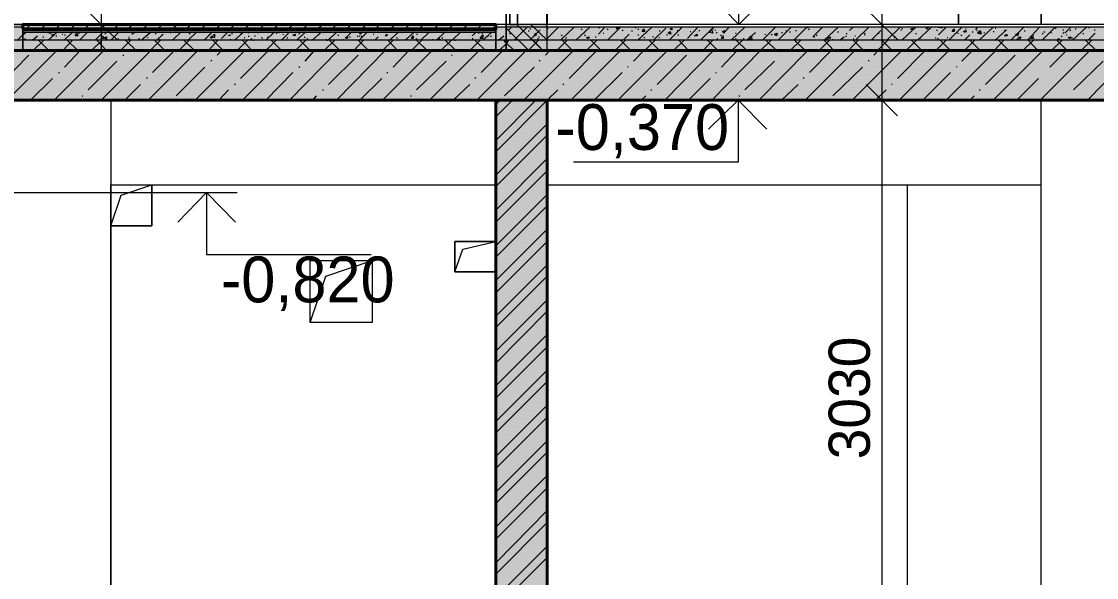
# Model space of a CAD drawing. Header units: millimetres. Extents: x -135211 to 49383, y -8033 to 228499.
# Drawn here: x -101000 to -95777, y 45966 to 48669 of the extents above; entities that cross this region are included whole.
import ezdxf

# ---------------------------------------------------------------- set-up
doc = ezdxf.new("R2010")
doc.units = ezdxf.units.MM
doc.layers.add('PDF _Геометрия', color=7, linetype='Continuous', true_color=0x1d1d1d)
doc.layers.add('PDF _Сплошная заливка', color=7, linetype='Continuous', true_color=0xffffff)
doc.layers.add('PDF _Текст', color=7, linetype='Continuous')

msp = doc.modelspace()

# ---------------------------------------------------------------- hatches: boundary and pattern name
at = {"layer": 'PDF _Сплошная заливка', "transparency": 33554559}
h = msp.add_hatch(color=256, dxfattribs=at)
h.paths.add_polyline_path([(-98644.6, 51456.1), (-98445.7, 51456.1), (-98445.7, 52124.9), (-98644.6, 52124.9)])
h.paths.add_polyline_path([(-98445.7, 48653.8), (-98644.6, 48653.8), (-98644.6, 48526.8), (-98445.7, 48526.8)])
h = msp.add_hatch(color=256, dxfattribs=at)
h.paths.add_polyline_path([(-100994, 48577.6), (-100994, 48641.1), (-101336.8, 48641.1), (-101336.8, 48577.6)])
h.paths.add_polyline_path([(-98695.4, 48641.1), (-98695.4, 48577.6), (-98644.6, 48577.6), (-98644.6, 48641.1)])
h = msp.add_hatch(color=256, dxfattribs=at)
h.paths.add_polyline_path([(-100994, 48526.8), (-100994, 48577.6), (-101336.8, 48577.6), (-101336.8, 48526.8)])
h.paths.add_polyline_path([(-98695.4, 48577.6), (-98695.4, 48526.8), (-98644.6, 48526.8), (-98644.6, 48577.6)])
h = msp.add_hatch(color=256, dxfattribs=at)
h.paths.add_polyline_path([(-65546.2, 48285.5), (-65546.2, 48526.4), (-101294, 48526.4), (-101294, 48285.5)])
h.paths.add_polyline_path([(146.8, 48285.5), (146.8, 48526.4), (-22999.7, 48526.4), (-22999.7, 48285.5)])
h.paths.add_polyline_path([(-23351, 48285.5), (-23351, 48526.4), (-26352.2, 48526.4), (-26352.2, 48285.5)])
h.paths.add_polyline_path([(-26398.8, 48285.5), (-26398.8, 48526.4), (-44097.3, 48526.4), (-44097.3, 48285.5)])
h.paths.add_polyline_path([(-45350.3, 48285.5), (-45350.3, 48526.4), (-50899.8, 48526.4), (-50899.8, 48285.5)])
h.paths.add_polyline_path([(-50950.6, 48285.5), (-50950.6, 48526.4), (-65296.5, 48526.4), (-65296.5, 48285.5)])

# ---------------------------------------------------------------- linework, layer by layer
at = {"layer": 'PDF _Геометрия', "color": 7, "lineweight": 9}
for points in [[(-96820.2, 61293.7), (-96820.2, 60933.9), (-96820.2, 57056.4), (-96820.2, 56734.7), (-96820.2, 52857.2), (-96820.2, 52535.5), (-96820.2, 48653.8), (-96820.2, 48285.5), (-96820.2, 45136.1)], [(-100613, 52895.3), (-100613, 52294.2), (-100613, 51456.1), (-100613, 49453.8), (-100613, 48535.3)], [(-96045.5, 52535.5), (-96045.5, 48653.8), (-96045.5, 52124.9)], [(-98424.5, 52091), (-98445.7, 52091), (-98445.7, 48653.8), (-98445.7, 51456.1), (-98644.6, 51456.1), (-98644.6, 52124.9), (-98445.7, 52124.9), (-98445.7, 51456.1), (-98644.6, 51456.1), (-98644.6, 50253.9), (-98644.6, 52091), (-98665.8, 52091), (-98665.8, 52120.7), (-98644.6, 52120.7), (-98665.8, 52120.7), (-98665.8, 52124.9)], [(-98644.6, 50253.9), (-98644.6, 50982), (-98644.6, 51405.3), (-98627.7, 51405.3), (-98589.6, 51405.3), (-98449.9, 51405.3), (-98449.9, 50982), (-98449.9, 48653.8)], [(-98644.6, 49157.5), (-98644.6, 48653.8)], [(-96820.2, 49111), (-96820.2, 48670.7), (-96820.2, 48471.8)], [(-96621.2, 48653.8), (-96930.2, 48653.8), (-97514.4, 48653.8), (-97514.4, 48954.3), (-98314.4, 48954.3)], [(-100994, 48641.1), (-101336.8, 48641.1)], [(-101171.8, 48653.8), (-99084.9, 48653.8)], [(-100994, 48653.8), (-98695.4, 48653.8)], [(-100994, 48632.6), (-100994, 48615.7), (-100994, 48577.6), (-100994, 48526.8), (-98695.4, 48526.8), (-98695.4, 48577.6), (-98695.4, 48615.7), (-98695.4, 48632.6)], [(-100507.2, 48653.8), (-100613, 48653.8), (-100731.5, 48653.8)], [(-77648.6, 48641.1), (-91397.6, 48641.1), (-98644.6, 48641.1), (-98695.4, 48641.1)], [(-97362, 48653.8), (-97662.5, 48653.8)], [(-96714.3, 48653.8), (-96820.2, 48653.8), (-96938.7, 48653.8)], [(-98695.4, 48615.7), (-100994, 48615.7)], [(-77648.6, 48577.6), (-91397.6, 48577.6), (-98644.6, 48577.6), (-98695.4, 48577.6), (-100994, 48577.6), (-101336.8, 48577.6)], [(-100566.4, 48285.5), (-100566.4, 45254.6), (-100566.4, 47676), (-100367.5, 47676), (-100367.5, 47874.9), (-98695.4, 47874.9), (-98695.4, 47599.8), (-98894.4, 47599.8), (-98894.4, 47451.6), (-98695.4, 47451.6), (-98695.4, 45254.6), (-98695.4, 47354.2)], [(-96320.7, 48285.5), (-96714.3, 48285.5), (-97518.6, 48285.5), (-97518.6, 47985), (-98318.7, 47985)], [(-97370.5, 48285.5), (-97671, 48285.5)], [(-96714.3, 48285.5), (-96820.2, 48285.5), (-96938.7, 48285.5)], [(-95546, 48285.5), (-95546, 45157.3), (-96045.5, 45157.3), (-96045.5, 48285.5)], [(-98695.4, 48035.8), (-98695.4, 48234.7)], [(-98445.7, 48234.7), (-98445.7, 48035.8)], [(-98695.4, 47604), (-98695.4, 47807.2), (-98695.4, 48107.7)], [(-98445.7, 48107.7), (-98445.7, 47807.2), (-98445.7, 47604), (-98445.7, 47807.2), (-98445.7, 47604)], [(-100566.4, 47676), (-100515.6, 47824.1), (-100367.5, 47874.9)], [(-96697.4, 47874.9), (-96697.4, 45220.8)], [(-101366.5, 47836.8), (-101925.2, 47836.8), (-100100.8, 47836.8), (-100100.8, 47536.3), (-99300.7, 47536.3)], [(-100248.9, 47836.8), (-99952.6, 47836.8)], [(-98894.4, 47451.6), (-98856.3, 47561.7), (-98695.4, 47599.8)], [(-98445.7, 47599.8), (-98445.7, 47451.6)], [(-99597.1, 47206.1), (-99520.9, 47430.4), (-99296.5, 47506.6)], [(-98445.7, 47244.2), (-98445.7, 47096)]]:
    msp.add_lwpolyline(points, dxfattribs=at)
for points in [[(-96447.7, 52124.9), (-96447.7, 48653.8)], [(-98589.6, 50965.1), (-98627.7, 50965.1), (-98627.7, 48653.8), (-98589.6, 48653.8)], [(-98627.7, 48653.8), (-98627.7, 49157.5), (-98627.7, 48755.4), (-98627.7, 50804.2), (-98627.7, 50253.9), (-98627.7, 50905.8), (-98627.7, 48653.8), (-98627.7, 49157.5)], [(-98589.6, 48653.8), (-98589.6, 50905.8)], [(-98589.6, 48653.8), (-98589.6, 50905.8)], [(-98644.6, 49157.5), (-98644.6, 48653.8)], [(-101336.8, 48526.8), (-100994, 48526.8), (-100994, 48577.6), (-100994, 48641.1), (-100994, 48653.8), (-101336.8, 48653.8), (-101336.8, 48641.1), (-101336.8, 48577.6)], [(-98695.4, 48526.8), (-98644.6, 48526.8), (-98644.6, 48577.6), (-98644.6, 48641.1), (-98644.6, 48653.8), (-98695.4, 48653.8), (-98695.4, 48641.1), (-98695.4, 48577.6)], [(-98445.7, 48526.8), (-98445.7, 48653.8), (-98644.6, 48653.8), (-98644.6, 48526.8)], [(-98644.6, 48526.8), (-91397.6, 48526.8), (-91397.6, 48577.6), (-91397.6, 48641.1), (-91397.6, 48653.8), (-98644.6, 48653.8), (-98644.6, 48641.1), (-98644.6, 48577.6)], [(-100566.4, 48285.5), (-100566.4, 47874.9), (-98695.4, 47874.9), (-98695.4, 48285.5)], [(-96045.5, 47874.9), (-96045.5, 48285.5), (-98445.7, 48285.5), (-98445.7, 47874.9)], [(-100367.5, 47874.9), (-100367.5, 47676), (-100566.4, 47676), (-100566.4, 47874.9)], [(-98695.4, 47599.8), (-98695.4, 47451.6), (-98894.4, 47451.6), (-98894.4, 47599.8)], [(-99296.5, 47206.1), (-99597.1, 47206.1), (-99597.1, 47506.6), (-99296.5, 47506.6)], [(-99296.5, 47506.6), (-99296.5, 47206.1), (-99597.1, 47206.1), (-99597.1, 47506.6)], [(-98445.7, 45254.6), (-98445.7, 47354.2)]]:
    msp.add_lwpolyline(points, close=True, dxfattribs=at)
at = {"layer": 'PDF _Геометрия', "color": 7, "lineweight": 18}
for points in [[(-97370.5, 48797.7), (-97514.4, 48653.8), (-97654.1, 48797.7)], [(-100536.8, 48581.8), (-100613, 48653.8), (-100689.2, 48730)], [(-96744, 48581.8), (-96820.2, 48653.8), (-96896.4, 48730)], [(-96744, 48209.3), (-96820.2, 48285.5), (-96896.4, 48361.7)], [(-97662.5, 48145.8), (-97518.6, 48285.5), (-97378.9, 48145.8)], [(-99961.1, 47692.9), (-100100.8, 47836.8), (-100240.5, 47692.9)]]:
    msp.add_lwpolyline(points, dxfattribs=at)
at = {"layer": 'PDF _Геометрия', "color": 7, "lineweight": 20}
msp.add_lwpolyline([(-98695.4, 48653.8), (-100994, 48653.8), (-100994, 48624.2), (-98695.4, 48624.2)], close=True, dxfattribs=at)
at = {"layer": 'PDF _Геометрия', "color": 7, "lineweight": 40}
for points in [[(-100994, 48632.6), (-98695.4, 48632.6), (-98695.4, 48653.8), (-100994, 48653.8)], [(-98695.4, 48285.5), (-98695.4, 45157.3), (-98445.7, 45157.3), (-98445.7, 48285.5)]]:
    msp.add_lwpolyline(points, close=True, dxfattribs=at)
at = {"layer": 'PDF _Геометрия', "lineweight": 9}
for points in [[(-100985.5, 48624.2), (-100955.9, 48653.8)], [(-100913.5, 48624.2), (-100883.9, 48653.8)], [(-100841.6, 48624.2), (-100811.9, 48653.8)], [(-100769.6, 48624.2), (-100740, 48653.8)], [(-100701.9, 48624.2), (-100672.3, 48653.8)], [(-100629.9, 48624.2), (-100600.3, 48653.8)], [(-100558, 48624.2), (-100528.3, 48653.8)], [(-100490.2, 48624.2), (-100460.6, 48653.8)], [(-100418.3, 48624.2), (-100388.6, 48653.8)], [(-100346.3, 48624.2), (-100316.7, 48653.8)], [(-100278.6, 48624.2), (-100244.7, 48653.8)], [(-100206.6, 48624.2), (-100177, 48653.8)], [(-100134.7, 48624.2), (-100105, 48653.8)], [(-100062.7, 48624.2), (-100033.1, 48653.8)], [(-99995, 48624.2), (-99965.3, 48653.8)], [(-99923, 48624.2), (-99893.4, 48653.8)], [(-99851, 48624.2), (-99821.4, 48653.8)], [(-99783.3, 48624.2), (-99753.7, 48653.8)], [(-99711.3, 48624.2), (-99681.7, 48653.8)], [(-99639.4, 48624.2), (-99609.8, 48653.8)], [(-99571.7, 48624.2), (-99537.8, 48653.8)], [(-99499.7, 48624.2), (-99470.1, 48653.8)], [(-99427.7, 48624.2), (-99398.1, 48653.8)], [(-99355.8, 48624.2), (-99326.1, 48653.8)], [(-99288, 48624.2), (-99258.4, 48653.8)], [(-99216.1, 48624.2), (-99186.4, 48653.8)], [(-99144.1, 48624.2), (-99114.5, 48653.8)], [(-99076.4, 48624.2), (-99046.8, 48653.8)], [(-99004.4, 48624.2), (-98974.8, 48653.8)], [(-98932.5, 48624.2), (-98902.8, 48653.8)], [(-98864.7, 48624.2), (-98830.9, 48653.8)], [(-98792.8, 48624.2), (-98763.1, 48653.8)], [(-98720.8, 48624.2), (-98695.4, 48649.6)], [(-98695.4, 48636.9), (-98691.2, 48641.1)], [(-98534.6, 48526.8), (-98644.6, 48636.9)], [(-98631.9, 48628.4), (-98619.2, 48641.1)], [(-98606.5, 48577.6), (-98543, 48641.1)], [(-98513.4, 48577.6), (-98466.8, 48526.8), (-98593.8, 48653.8)], [(-98530.3, 48632.6), (-98526.1, 48632.6)], [(-98445.7, 48577.6), (-98526.1, 48653.8)], [(-98466.8, 48641.1), (-98466.8, 48641.1)], [(-98445.7, 48649.6), (-98454.1, 48653.8)], [(-98454.1, 48577.6), (-98390.6, 48641.1)], [(-98445.7, 48632.6), (-98441.4, 48636.9)], [(-98377.9, 48581.8), (-98314.4, 48641.1)], [(-98306, 48577.6), (-98238.2, 48641.1)], [(-98280.6, 48632.6), (-98276.3, 48628.4)], [(-98195.9, 48607.2), (-98166.3, 48641.1)], [(-98195.9, 48641.1), (-98191.7, 48636.9)], [(-98153.6, 48577.6), (-98090.1, 48641.1)], [(-98153.6, 48628.4), (-98149.3, 48632.6)], [(-98111.2, 48636.9), (-98107, 48636.9)], [(-98098.5, 48636.9), (-98094.3, 48632.6)], [(-98018.1, 48636.9), (-98013.9, 48641.1)], [(-98005.4, 48577.6), (-97937.7, 48641.1)], [(-98005.4, 48632.6), (-98001.2, 48628.4)], [(-97988.5, 48636.9), (-97988.5, 48636.9)], [(-97929.2, 48577.6), (-97870, 48636.9)], [(-97853, 48577.6), (-97789.5, 48641.1)], [(-97798, 48641.1), (-97793.8, 48636.9)], [(-97764.1, 48586.1), (-97713.3, 48641.1)], [(-97700.6, 48577.6), (-97637.1, 48641.1)], [(-97641.4, 48632.6), (-97637.1, 48632.6)], [(-97586.3, 48615.7), (-97560.9, 48641.1)], [(-97552.5, 48577.6), (-97484.8, 48641.1)], [(-97535.6, 48641.1), (-97535.6, 48641.1)], [(-97400.1, 48577.6), (-97336.6, 48641.1)], [(-97323.9, 48577.6), (-97260.4, 48641.1)], [(-97247.7, 48577.6), (-97184.2, 48641.1)], [(-97180, 48641.1), (-97180, 48636.9)], [(-97175.7, 48628.4), (-97171.5, 48632.6)], [(-97154.6, 48594.5), (-97108, 48641.1)], [(-97124.9, 48636.9), (-97124.9, 48636.9)], [(-97053, 48526.8), (-97099.5, 48577.6), (-97031.8, 48641.1)], [(-96976.8, 48624.2), (-96959.9, 48641.1)], [(-96947.2, 48577.6), (-96883.7, 48641.1)], [(-96930.2, 48636.9), (-96930.2, 48636.9)], [(-96811.7, 48636.9), (-96811.7, 48636.9)], [(-96794.8, 48577.6), (-96731.3, 48641.1)], [(-96718.6, 48577.6), (-96722.8, 48577.6), (-96655.1, 48641.1)], [(-96722.8, 48632.6), (-96718.6, 48636.9)], [(-96680.5, 48632.6), (-96676.2, 48632.6)], [(-96646.6, 48577.6), (-96578.9, 48641.1)], [(-96595.8, 48641.1), (-96595.8, 48632.6), (-96604.3, 48632.6), (-96600, 48641.1)], [(-96545, 48603), (-96506.9, 48641.1)], [(-96528.1, 48641.1), (-96528.1, 48636.9), (-96545, 48641.1), (-96540.8, 48641.1)], [(-96506.9, 48636.9), (-96506.9, 48636.9)], [(-96494.2, 48577.6), (-96430.7, 48641.1)], [(-96413.8, 48632.6), (-96409.6, 48632.6)], [(-96363, 48628.4), (-96354.5, 48641.1)], [(-96346.1, 48577.6), (-96278.3, 48641.1)], [(-96269.9, 48636.9), (-96265.6, 48636.9)], [(-96193.7, 48577.6), (-96130.2, 48641.1)], [(-96109, 48581.8), (-96054, 48641.1)], [(-96066.7, 48641.1), (-96066.7, 48641.1)], [(-96041.3, 48577.6), (-95977.8, 48641.1)], [(-95977.8, 48636.9), (-95973.5, 48636.9)], [(-95931.2, 48611.5), (-95901.6, 48641.1)], [(-95893.1, 48577.6), (-95825.4, 48641.1)], [(-95880.4, 48632.6), (-95876.2, 48632.6)], [(-95812.7, 48636.9), (-95812.7, 48641.1)], [(-101019.4, 48577.6), (-100994, 48603), (-100981.3, 48615.7)], [(-100985.5, 48581.8), (-100981.3, 48586.1)], [(-100947.4, 48577.6), (-100922, 48598.8)], [(-100947.4, 48581.8), (-100943.2, 48581.8)], [(-100909.3, 48611.5), (-100909.3, 48611.5)], [(-100896.6, 48594.5), (-100892.4, 48594.5)], [(-100871.2, 48577.6), (-100828.9, 48615.7)], [(-100858.5, 48615.7), (-100854.3, 48611.5), (-100867, 48611.5), (-100862.7, 48615.7)], [(-100833.1, 48598.8), (-100828.9, 48598.8)], [(-100803.5, 48607.2), (-100799.2, 48607.2)], [(-100795, 48577.6), (-100752.7, 48615.7)], [(-100790.8, 48603), (-100786.5, 48603)], [(-100723.1, 48611.5), (-100718.8, 48611.5)], [(-100718.8, 48577.6), (-100680.7, 48615.7)], [(-100697.7, 48590.3), (-100697.7, 48590.3)], [(-100642.6, 48577.6), (-100604.5, 48615.7)], [(-100596.1, 48611.5), (-100591.8, 48607.2)], [(-100566.4, 48577.6), (-100528.3, 48615.7)], [(-100532.6, 48586.1), (-100528.3, 48586.1)], [(-100477.5, 48590.3), (-100477.5, 48594.5)], [(-100464.8, 48607.2), (-100452.1, 48615.7)], [(-100439.4, 48598.8), (-100439.4, 48598.8)], [(-100431, 48586.1), (-100426.7, 48586.1)], [(-100418.3, 48577.6), (-100375.9, 48615.7)], [(-100388.6, 48590.3), (-100384.4, 48590.3)], [(-100350.5, 48607.2), (-100346.3, 48611.5)], [(-100333.6, 48577.6), (-100329.4, 48581.8), (-100342.1, 48577.6), (-100312.4, 48607.2)], [(-100320.9, 48598.8), (-100316.7, 48603)], [(-100278.6, 48615.7), (-100274.3, 48611.5)], [(-100265.9, 48577.6), (-100227.8, 48615.7)], [(-100206.6, 48615.7), (-100206.6, 48615.7)], [(-100189.7, 48577.6), (-100151.6, 48615.7)], [(-100185.5, 48611.5), (-100181.2, 48607.2)], [(-100113.5, 48577.6), (-100075.4, 48615.7)], [(-100088.1, 48607.2), (-100088.1, 48603)], [(-100083.9, 48594.5), (-100079.6, 48590.3)], [(-100079.6, 48586.1), (-100075.4, 48590.3)], [(-100028.8, 48586.1), (-99999.2, 48615.7)], [(-99995, 48603), (-99990.7, 48598.8)], [(-99986.5, 48598.8), (-99986.5, 48603)], [(-99986.5, 48581.8), (-99982.3, 48581.8)], [(-99978, 48611.5), (-99978, 48607.2)], [(-99965.3, 48577.6), (-99923, 48615.7)], [(-99935.7, 48615.7), (-99927.2, 48611.5), (-99927.2, 48615.7)], [(-99918.8, 48590.3), (-99914.5, 48590.3)], [(-99897.6, 48611.5), (-99893.4, 48615.7)], [(-99897.6, 48598.8), (-99897.6, 48594.5)], [(-99889.1, 48577.6), (-99880.7, 48586.1)], [(-99868, 48598.8), (-99863.7, 48598.8)], [(-99851, 48611.5), (-99851, 48615.7)], [(-99834.1, 48590.3), (-99829.9, 48586.1)], [(-99812.9, 48577.6), (-99774.8, 48615.7)], [(-99804.5, 48603), (-99804.5, 48603)], [(-99804.5, 48594.5), (-99800.2, 48590.3)], [(-99762.1, 48611.5), (-99757.9, 48611.5)], [(-99745.2, 48611.5), (-99745.2, 48611.5)], [(-99736.7, 48577.6), (-99702.9, 48611.5)], [(-99728.3, 48607.2), (-99728.3, 48603)], [(-99715.6, 48577.6), (-99711.3, 48581.8)], [(-99711.3, 48590.3), (-99707.1, 48586.1)], [(-99664.8, 48577.6), (-99622.5, 48615.7)], [(-99652.1, 48611.5), (-99647.9, 48607.2)], [(-99626.7, 48590.3), (-99622.5, 48594.5)], [(-99614, 48586.1), (-99609.8, 48581.8)], [(-99588.6, 48577.6), (-99546.3, 48615.7)], [(-99559, 48607.2), (-99554.7, 48603)], [(-99533.6, 48603), (-99533.6, 48603)], [(-99520.9, 48581.8), (-99516.6, 48581.8)], [(-99516.6, 48577.6), (-99512.4, 48577.6), (-99470.1, 48615.7)], [(-99461.6, 48603), (-99461.6, 48598.8)], [(-99453.1, 48581.8), (-99453.1, 48577.6)], [(-99436.2, 48577.6), (-99432, 48581.8)], [(-99419.3, 48594.5), (-99398.1, 48615.7)], [(-99406.6, 48594.5), (-99402.3, 48594.5)], [(-99368.5, 48598.8), (-99364.2, 48594.5)], [(-99360, 48577.6), (-99321.9, 48615.7)], [(-99351.5, 48615.7), (-99351.5, 48607.2), (-99360, 48611.5), (-99355.8, 48615.7)], [(-99360, 48598.8), (-99355.8, 48598.8)], [(-99351.5, 48598.8), (-99347.3, 48594.5)], [(-99292.3, 48607.2), (-99288, 48607.2)], [(-99283.8, 48577.6), (-99266.9, 48594.5)], [(-99271.1, 48594.5), (-99271.1, 48590.3)], [(-99262.6, 48581.8), (-99262.6, 48581.8)], [(-99254.2, 48607.2), (-99254.2, 48607.2)], [(-99245.7, 48615.7), (-99245.7, 48615.7)], [(-99211.8, 48577.6), (-99169.5, 48615.7)], [(-99178, 48590.3), (-99173.7, 48586.1)], [(-99169.5, 48594.5), (-99169.5, 48594.5)], [(-99169.5, 48577.6), (-99161, 48581.8), (-99161, 48577.6)], [(-99135.7, 48577.6), (-99093.3, 48615.7)], [(-99084.9, 48586.1), (-99080.6, 48581.8)], [(-99080.6, 48607.2), (-99076.4, 48607.2)], [(-99059.5, 48577.6), (-99021.4, 48615.7)], [(-99004.4, 48581.8), (-99000.2, 48581.8)], [(-98987.5, 48581.8), (-98983.3, 48577.6), (-98945.2, 48615.7), (-98949.4, 48615.7)], [(-98957.9, 48586.1), (-98953.6, 48590.3)], [(-98945.2, 48615.7), (-98945.2, 48615.7)], [(-98907.1, 48577.6), (-98869, 48615.7)], [(-98890.1, 48598.8), (-98890.1, 48598.8)], [(-98839.3, 48581.8), (-98839.3, 48577.6)], [(-98822.4, 48586.1), (-98822.4, 48586.1)], [(-98809.7, 48598.8), (-98792.8, 48615.7)], [(-98809.7, 48586.1), (-98805.5, 48586.1)], [(-98780.1, 48611.5), (-98775.8, 48611.5)], [(-98763.1, 48615.7), (-98758.9, 48611.5), (-98758.9, 48615.7)], [(-98758.9, 48577.6), (-98716.6, 48615.7)], [(-98737.7, 48598.8), (-98733.5, 48594.5)], [(-98720.8, 48594.5), (-98716.6, 48598.8)], [(-98682.7, 48577.6), (-98657.3, 48598.8)], [(-98665.8, 48628.4), (-98665.8, 48628.4)], [(-98644.6, 48611.5), (-98644.6, 48615.7)], [(-98631.9, 48615.7), (-98631.9, 48615.7)], [(-98627.7, 48607.2), (-98623.4, 48611.5)], [(-98534.6, 48619.9), (-98534.6, 48624.2)], [(-98530.3, 48577.6), (-98479.5, 48628.4)], [(-98492.2, 48586.1), (-98488, 48586.1)], [(-98488, 48594.5), (-98483.8, 48594.5)], [(-98382.2, 48611.5), (-98382.2, 48611.5)], [(-98377.9, 48598.8), (-98373.7, 48603)], [(-98356.8, 48586.1), (-98352.5, 48590.3)], [(-98331.4, 48607.2), (-98331.4, 48607.2)], [(-98267.9, 48615.7), (-98263.6, 48615.7)], [(-98263.6, 48598.8), (-98259.4, 48603)], [(-98229.8, 48577.6), (-98225.5, 48581.8)], [(-98212.8, 48594.5), (-98208.6, 48594.5)], [(-98174.7, 48611.5), (-98170.5, 48611.5)], [(-98107, 48586.1), (-98107, 48586.1)], [(-98081.6, 48624.2), (-98077.4, 48628.4)], [(-98077.4, 48577.6), (-98047.8, 48607.2)], [(-98035.1, 48619.9), (-98030.8, 48624.2)], [(-98005.4, 48603), (-98001.2, 48603)], [(-98001.2, 48577.6), (-97988.5, 48581.8), (-97988.5, 48577.6), (-97992.7, 48577.6)], [(-97975.8, 48590.3), (-97971.6, 48590.3)], [(-97933.5, 48594.5), (-97929.2, 48594.5)], [(-97908.1, 48628.4), (-97908.1, 48628.4)], [(-97903.8, 48590.3), (-97899.6, 48590.3)], [(-97899.6, 48624.2), (-97899.6, 48619.9)], [(-97865.7, 48603), (-97861.5, 48603)], [(-97814.9, 48624.2), (-97810.7, 48624.2)], [(-97810.7, 48603), (-97806.5, 48603)], [(-97751.4, 48619.9), (-97747.2, 48619.9)], [(-97717.6, 48619.9), (-97717.6, 48619.9)], [(-97717.6, 48615.7), (-97717.6, 48615.7)], [(-97709.1, 48624.2), (-97704.9, 48624.2)], [(-97628.7, 48624.2), (-97628.7, 48628.4)], [(-97624.4, 48615.7), (-97620.2, 48615.7)], [(-97624.4, 48577.6), (-97616, 48586.1)], [(-97603.3, 48598.8), (-97599, 48603)], [(-97539.8, 48581.8), (-97535.6, 48581.8)], [(-97531.3, 48611.5), (-97527.1, 48611.5)], [(-97531.3, 48586.1), (-97527.1, 48586.1)], [(-97493.2, 48586.1), (-97489, 48586.1)], [(-97476.3, 48577.6), (-97434, 48615.7)], [(-97463.6, 48594.5), (-97459.4, 48594.5)], [(-97446.7, 48594.5), (-97446.7, 48594.5)], [(-97434, 48607.2), (-97434, 48607.2)], [(-97421.3, 48628.4), (-97421.3, 48628.4)], [(-97387.4, 48607.2), (-97387.4, 48603)], [(-97357.8, 48603), (-97353.5, 48607.2)], [(-97349.3, 48607.2), (-97349.3, 48607.2)], [(-97340.8, 48603), (-97336.6, 48603)], [(-97307, 48615.7), (-97302.7, 48615.7)], [(-97285.8, 48624.2), (-97281.6, 48619.9)], [(-97264.6, 48615.7), (-97264.6, 48619.9)], [(-97243.5, 48598.8), (-97243.5, 48598.8)], [(-97243.5, 48581.8), (-97239.2, 48581.8)], [(-97239.2, 48624.2), (-97235, 48624.2)], [(-97167.3, 48581.8), (-97167.3, 48581.8)], [(-97150.3, 48594.5), (-97146.1, 48594.5)], [(-97137.6, 48603), (-97137.6, 48598.8)], [(-97086.8, 48581.8), (-97082.6, 48586.1)], [(-97061.4, 48581.8), (-97057.2, 48581.8)], [(-97053, 48590.3), (-97053, 48590.3)], [(-97036, 48619.9), (-97031.8, 48615.7)], [(-97023.3, 48577.6), (-97002.2, 48594.5)], [(-96993.7, 48594.5), (-96993.7, 48598.8)], [(-96989.5, 48607.2), (-96989.5, 48611.5)], [(-96959.9, 48586.1), (-96955.6, 48586.1)], [(-96951.4, 48598.8), (-96947.2, 48598.8)], [(-96904.8, 48607.2), (-96900.6, 48611.5)], [(-96904.8, 48603), (-96900.6, 48603)], [(-96871, 48577.6), (-96824.4, 48624.2)], [(-96866.7, 48586.1), (-96862.5, 48581.8)], [(-96837.1, 48611.5), (-96832.9, 48611.5)], [(-96769.4, 48526.8), (-96820.2, 48577.6), (-96815.9, 48581.8), (-96828.6, 48577.6)], [(-96811.7, 48619.9), (-96811.7, 48619.9)], [(-96769.4, 48581.8), (-96769.4, 48577.6)], [(-96760.9, 48594.5), (-96756.7, 48590.3)], [(-96727, 48628.4), (-96722.8, 48628.4)], [(-96655.1, 48611.5), (-96655.1, 48607.2)], [(-96633.9, 48586.1), (-96629.7, 48590.3)], [(-96557.7, 48586.1), (-96557.7, 48590.3)], [(-96553.5, 48628.4), (-96549.2, 48624.2)], [(-96549.2, 48586.1), (-96545, 48586.1)], [(-96540.8, 48598.8), (-96540.8, 48598.8)], [(-96502.7, 48590.3), (-96498.4, 48590.3)], [(-96451.9, 48611.5), (-96447.7, 48611.5)], [(-96435, 48598.8), (-96430.7, 48603)], [(-96418, 48577.6), (-96392.6, 48603)], [(-96379.9, 48615.7), (-96375.7, 48619.9)], [(-96358.8, 48624.2), (-96354.5, 48624.2)], [(-96324.9, 48615.7), (-96320.7, 48615.7)], [(-96316.4, 48628.4), (-96316.4, 48628.4)], [(-96278.3, 48619.9), (-96274.1, 48619.9)], [(-96269.9, 48577.6), (-96214.8, 48628.4)], [(-96223.3, 48628.4), (-96219.1, 48624.2)], [(-96210.6, 48628.4), (-96210.6, 48628.4)], [(-96176.7, 48590.3), (-96176.7, 48590.3)], [(-96147.1, 48594.5), (-96142.9, 48590.3)], [(-96125.9, 48624.2), (-96125.9, 48619.9)], [(-96100.5, 48581.8), (-96100.5, 48581.8)], [(-96087.8, 48603), (-96083.6, 48603)], [(-96041.3, 48611.5), (-96037, 48607.2)], [(-96032.8, 48619.9), (-96028.6, 48615.7)], [(-96032.8, 48590.3), (-96032.8, 48590.3)], [(-95998.9, 48611.5), (-95994.7, 48615.7)], [(-95918.5, 48526.8), (-95969.3, 48577.6), (-95960.8, 48586.1), (-95956.6, 48577.6), (-95969.3, 48577.6)], [(-95965.1, 48577.6), (-95960.8, 48581.8)], [(-95948.1, 48594.5), (-95943.9, 48598.8)], [(-95939.7, 48628.4), (-95935.5, 48628.4)], [(-95939.7, 48615.7), (-95935.5, 48611.5)], [(-95922.8, 48603), (-95918.5, 48603)], [(-95905.8, 48624.2), (-95901.6, 48628.4)], [(-95897.4, 48590.3), (-95893.1, 48586.1)], [(-95876.2, 48611.5), (-95876.2, 48611.5)], [(-95842.3, 48611.5), (-95842.3, 48607.2)], [(-95812.7, 48581.8), (-95816.9, 48577.6), (-95783.1, 48611.5)], [(-95808.5, 48619.9), (-95808.5, 48619.9)], [(-95791.5, 48607.2), (-95787.3, 48607.2)], [(-95787.3, 48628.4), (-95783.1, 48628.4)], [(-100943.2, 48526.8), (-100892.4, 48577.6)], [(-100867, 48526.8), (-100917.8, 48577.6)], [(-100799.2, 48526.8), (-100752.7, 48577.6)], [(-100727.3, 48526.8), (-100778.1, 48577.6)], [(-100659.6, 48526.8), (-100608.8, 48577.6)], [(-100587.6, 48526.8), (-100634.2, 48577.6)], [(-100519.9, 48526.8), (-100469.1, 48577.6)], [(-100443.7, 48526.8), (-100494.5, 48577.6), (-100490.2, 48577.6)], [(-100375.9, 48526.8), (-100325.1, 48577.6)], [(-100304, 48526.8), (-100354.8, 48577.6)], [(-100350.5, 48577.6), (-100346.3, 48577.6)], [(-100346.3, 48577.6), (-100346.3, 48577.6)], [(-100236.2, 48526.8), (-100185.5, 48577.6)], [(-100160.1, 48526.8), (-100210.9, 48577.6)], [(-100168.5, 48577.6), (-100168.5, 48577.6)], [(-100092.3, 48526.8), (-100045.8, 48577.6)], [(-100020.4, 48526.8), (-100071.2, 48577.6)], [(-99952.6, 48526.8), (-99901.8, 48577.6)], [(-99880.7, 48526.8), (-99927.2, 48577.6)], [(-99876.4, 48577.6), (-99872.2, 48577.6)], [(-99872.2, 48577.6), (-99872.2, 48577.6)], [(-99812.9, 48526.8), (-99762.1, 48577.6)], [(-99736.7, 48526.8), (-99787.5, 48577.6)], [(-99669, 48526.8), (-99618.2, 48577.6)], [(-99597.1, 48526.8), (-99647.9, 48577.6)], [(-99529.3, 48526.8), (-99478.5, 48577.6)], [(-99453.1, 48526.8), (-99503.9, 48577.6)], [(-99423.5, 48577.6), (-99423.5, 48577.6)], [(-99385.4, 48526.8), (-99338.8, 48577.6)], [(-99313.4, 48526.8), (-99364.2, 48577.6)], [(-99245.7, 48526.8), (-99194.9, 48577.6)], [(-99173.7, 48526.8), (-99220.3, 48577.6)], [(-99169.5, 48577.6), (-99169.5, 48577.6)], [(-99106, 48526.8), (-99055.2, 48577.6)], [(-99029.8, 48526.8), (-99080.6, 48577.6)], [(-98962.1, 48526.8), (-98911.3, 48577.6)], [(-98890.1, 48526.8), (-98940.9, 48577.6)], [(-98894.4, 48577.6), (-98890.1, 48577.6)], [(-98843.6, 48577.6), (-98843.6, 48577.6)], [(-98843.6, 48577.6), (-98843.6, 48577.6)], [(-98822.4, 48526.8), (-98771.6, 48577.6)], [(-98746.2, 48526.8), (-98797, 48577.6)], [(-98678.5, 48526.8), (-98644.6, 48560.7), (-98631.9, 48577.6)], [(-98644.6, 48564.9), (-98657.3, 48577.6)], [(-98589.6, 48577.6), (-98589.6, 48577.6)], [(-98555.7, 48577.6), (-98555.7, 48577.6)], [(-98538.8, 48526.8), (-98488, 48577.6)], [(-98445.7, 48577.6), (-98445.7, 48577.6)], [(-98399.1, 48526.8), (-98348.3, 48577.6)], [(-98322.9, 48526.8), (-98373.7, 48577.6)], [(-98255.2, 48526.8), (-98204.4, 48577.6)], [(-98183.2, 48526.8), (-98234, 48577.6)], [(-98115.5, 48526.8), (-98064.7, 48577.6)], [(-98039.3, 48526.8), (-98090.1, 48577.6)], [(-98001.2, 48577.6), (-98001.2, 48577.6)], [(-97971.6, 48526.8), (-97920.8, 48577.6)], [(-97899.6, 48526.8), (-97950.4, 48577.6)], [(-97831.9, 48526.8), (-97781.1, 48577.6)], [(-97759.9, 48526.8), (-97806.5, 48577.6)], [(-97687.9, 48526.8), (-97641.4, 48577.6)], [(-97616, 48526.8), (-97666.8, 48577.6)], [(-97645.6, 48285.5), (-97408.6, 48526.8), (-97357.8, 48577.6)], [(-97573.6, 48577.6), (-97573.6, 48577.6)], [(-97548.3, 48526.8), (-97497.5, 48577.6)], [(-97476.3, 48526.8), (-97527.1, 48577.6)], [(-97332.4, 48526.8), (-97383.2, 48577.6)], [(-97336.6, 48577.6), (-97336.6, 48577.6)], [(-97264.6, 48526.8), (-97213.8, 48577.6)], [(-97192.7, 48526.8), (-97243.5, 48577.6)], [(-97124.9, 48526.8), (-97074.1, 48577.6)], [(-96981, 48526.8), (-96934.5, 48577.6)], [(-96909.1, 48526.8), (-96959.9, 48577.6)], [(-96841.3, 48526.8), (-96790.5, 48577.6)], [(-96828.6, 48577.6), (-96828.6, 48577.6)], [(-96701.6, 48526.8), (-96650.8, 48577.6)], [(-96625.4, 48526.8), (-96676.2, 48577.6)], [(-96676.2, 48577.6), (-96676.2, 48577.6)], [(-96557.7, 48526.8), (-96506.9, 48577.6)], [(-96485.7, 48526.8), (-96536.5, 48577.6)], [(-96418, 48526.8), (-96367.2, 48577.6)], [(-96341.8, 48526.8), (-96392.6, 48577.6)], [(-96274.1, 48526.8), (-96227.5, 48577.6)], [(-96269.9, 48577.6), (-96269.9, 48577.6)], [(-96202.1, 48526.8), (-96252.9, 48577.6)], [(-96248.7, 48577.6), (-96248.7, 48577.6)], [(-96134.4, 48526.8), (-96083.6, 48577.6)], [(-96062.4, 48526.8), (-96109, 48577.6)], [(-95994.7, 48526.8), (-95943.9, 48577.6)], [(-95850.8, 48526.8), (-95800, 48577.6)], [(-95778.8, 48526.8), (-95829.6, 48577.6)], [(-101518.9, 47836.8), (-101294.5, 48056.9), (-101070.2, 48285.5), (-100828.9, 48526.8)], [(-101104, 48361.7), (-100964.3, 48505.6)], [(-100841.6, 48285.5), (-100600.3, 48526.8)], [(-100790.8, 48446.4), (-100714.6, 48526.8)], [(-100676.5, 48336.3), (-100536.8, 48476)], [(-100613, 48285.5), (-100371.7, 48526.8)], [(-100507.2, 48505.6), (-100502.9, 48505.6)], [(-100384.4, 48285.5), (-100143.1, 48526.8)], [(-100363.2, 48421), (-100257.4, 48526.8)], [(-100155.8, 48285.5), (-99914.5, 48526.8)], [(-100079.6, 48476), (-100075.4, 48480.2)], [(-100050, 48505.6), (-100028.8, 48526.8)], [(-99935.7, 48391.3), (-99800.2, 48526.8)], [(-99927.2, 48285.5), (-99686, 48526.8)], [(-99698.6, 48285.5), (-99461.6, 48526.8)], [(-99622.5, 48476), (-99575.9, 48526.8)], [(-99508.2, 48361.7), (-99364.2, 48505.6)], [(-99470.1, 48285.5), (-99233, 48526.8)], [(-99245.7, 48285.5), (-99004.4, 48526.8)], [(-99194.9, 48446.4), (-99118.7, 48526.8)], [(-99080.6, 48336.3), (-98936.7, 48476)], [(-99017.1, 48285.5), (-98775.8, 48526.8)], [(-98911.3, 48505.6), (-98907.1, 48505.6)], [(-98788.5, 48285.5), (-98547.3, 48526.8)], [(-98767.4, 48421), (-98661.5, 48526.8)], [(-98560, 48285.5), (-98318.7, 48526.8)], [(-98483.8, 48476), (-98479.5, 48480.2)], [(-98454.1, 48505.6), (-98433, 48526.8)], [(-98339.8, 48391.3), (-98204.4, 48526.8)], [(-98331.4, 48285.5), (-98090.1, 48526.8)], [(-98102.8, 48285.5), (-97861.5, 48526.8)], [(-98026.6, 48476), (-97975.8, 48526.8)], [(-97912.3, 48361.7), (-97768.4, 48505.6)], [(-97874.2, 48285.5), (-97637.1, 48526.8)], [(-97599, 48446.4), (-97522.9, 48526.8)], [(-97484.8, 48336.3), (-97340.8, 48476)], [(-97417, 48285.5), (-97180, 48526.8)], [(-97311.2, 48505.6), (-97311.2, 48505.6)], [(-97192.7, 48285.5), (-96951.4, 48526.8)], [(-97171.5, 48421), (-97065.7, 48526.8)], [(-96964.1, 48285.5), (-96722.8, 48526.8)], [(-96883.7, 48476), (-96883.7, 48480.2)], [(-96858.3, 48505.6), (-96837.1, 48526.8)], [(-96744, 48391.3), (-96608.5, 48526.8)], [(-96735.5, 48285.5), (-96494.2, 48526.8)], [(-96506.9, 48285.5), (-96265.6, 48526.8)], [(-96430.7, 48476), (-96379.9, 48526.8)], [(-96316.4, 48361.7), (-96172.5, 48505.6)], [(-96278.3, 48285.5), (-96037, 48526.8)], [(-96049.7, 48285.5), (-95808.5, 48526.8)], [(-96003.2, 48446.4), (-95922.8, 48526.8)], [(-95888.9, 48336.3), (-95745, 48476)], [(-95821.2, 48285.5), (-95584.1, 48526.8)], [(-100248.9, 48306.7), (-100109.3, 48446.4)], [(-99652.1, 48446.4), (-99647.9, 48450.6)], [(-98653.1, 48306.7), (-98509.2, 48446.4)], [(-98056.2, 48446.4), (-98052, 48450.6)], [(-97057.2, 48306.7), (-96913.3, 48446.4)], [(-96456.1, 48446.4), (-96456.1, 48450.6)], [(-100955.9, 48285.5), (-100850, 48391.3)], [(-100820.4, 48421), (-100816.2, 48421)], [(-100392.9, 48391.3), (-100388.6, 48395.6)], [(-99812.9, 48285.5), (-99681.7, 48421)], [(-99355.8, 48285.5), (-99249.9, 48391.3)], [(-99224.5, 48421), (-99220.3, 48421)], [(-98797, 48391.3), (-98792.8, 48395.6)], [(-98217.1, 48285.5), (-98081.6, 48421)], [(-97759.9, 48285.5), (-97654.1, 48391.3)], [(-97628.7, 48421), (-97624.4, 48421)], [(-97201.1, 48391.3), (-97196.9, 48395.6)], [(-96621.2, 48285.5), (-96485.7, 48421)], [(-96164, 48285.5), (-96058.2, 48391.3)], [(-96028.6, 48421), (-96028.6, 48421)], [(-100498.7, 48285.5), (-100422.5, 48361.7)], [(-100041.5, 48285.5), (-99995, 48336.3)], [(-99965.3, 48361.7), (-99961.1, 48365.9)], [(-99537.8, 48336.3), (-99533.6, 48336.3)], [(-98902.8, 48285.5), (-98822.4, 48361.7)], [(-98695.4, 48035.8), (-98445.7, 48285.5), (-98394.9, 48336.3)], [(-98369.5, 48361.7), (-98365.2, 48365.9)], [(-97941.9, 48336.3), (-97937.7, 48336.3)], [(-97307, 48285.5), (-97226.5, 48361.7)], [(-96849.8, 48285.5), (-96799, 48336.3)], [(-96773.6, 48361.7), (-96769.4, 48365.9)], [(-96346.1, 48336.3), (-96341.8, 48336.3)], [(-100706.1, 48306.7), (-100701.9, 48306.7)], [(-99584.4, 48285.5), (-99567.4, 48306.7)], [(-99110.3, 48306.7), (-99106, 48306.7)], [(-98695.4, 48264.4), (-98674.2, 48285.5)], [(-98695.4, 48090.8), (-98500.7, 48285.5)], [(-98695.4, 48205.1), (-98615, 48285.5)], [(-97988.5, 48285.5), (-97967.3, 48306.7)], [(-97514.4, 48306.7), (-97510.2, 48306.7)], [(-96392.6, 48285.5), (-96371.5, 48306.7)], [(-95914.3, 48306.7), (-95914.3, 48306.7)], [(-98695.4, 47921.5), (-98445.7, 48171.2)], [(-98695.4, 47866.4), (-98445.7, 48116.2)], [(-98695.4, 47752.2), (-98445.7, 48001.9)], [(-98695.4, 47692.9), (-98445.7, 47942.6)], [(-98695.4, 47578.6), (-98445.7, 47828.3)], [(-98695.4, 47523.6), (-98445.7, 47773.3)], [(-98695.4, 47409.3), (-98445.7, 47659)], [(-98695.4, 47350), (-98445.7, 47599.8)], [(-98695.4, 47235.7), (-98445.7, 47485.5)], [(-98695.4, 47180.7), (-98445.7, 47430.4)], [(-98695.4, 47066.4), (-98445.7, 47316.1)], [(-98695.4, 47007.1), (-98445.7, 47261.1)], [(-98695.4, 46897.1), (-98445.7, 47146.8)], [(-98695.4, 46837.8), (-98445.7, 47087.6)], [(-98695.4, 46723.5), (-98445.7, 46973.3)], [(-98695.4, 46668.5), (-98445.7, 46918.2)], [(-98695.4, 46554.2), (-98445.7, 46803.9)], [(-98695.4, 46494.9), (-98445.7, 46744.7)], [(-98695.4, 46380.6), (-98445.7, 46630.4)], [(-98695.4, 46325.6), (-98445.7, 46575.4)], [(-98695.4, 46211.3), (-98445.7, 46461.1)], [(-98695.4, 46152.1), (-98445.7, 46401.8)], [(-98695.4, 46037.8), (-98445.7, 46291.7)], [(-98695.4, 45982.7), (-98445.7, 46232.5)], [(-98695.4, 45868.4), (-98445.7, 46118.2)], [(-98695.4, 45813.4), (-98445.7, 46063.2)]]:
    msp.add_lwpolyline(points, dxfattribs=at)
for points in [[(-98102.8, 48641.1), (-98098.5, 48632.6), (-98111.2, 48632.6)], [(-97975.8, 48632.6), (-97971.6, 48619.9), (-97984.3, 48619.9)], [(-97840.3, 48636.9), (-97840.3, 48628.4), (-97848.8, 48632.6)], [(-96667.8, 48636.9), (-96672, 48628.4), (-96680.5, 48632.6)], [(-96468.8, 48632.6), (-96468.8, 48619.9), (-96477.3, 48619.9)], [(-100841.6, 48607.2), (-100845.8, 48598.8), (-100854.3, 48603)], [(-100731.5, 48611.5), (-100727.3, 48598.8), (-100740, 48598.8)], [(-100604.5, 48598.8), (-100600.3, 48586.1), (-100613, 48586.1)], [(-100587.6, 48594.5), (-100587.6, 48581.8), (-100600.3, 48590.3)], [(-100477.5, 48586.1), (-100473.3, 48577.6), (-100486, 48577.6)], [(-100062.7, 48590.3), (-100079.6, 48590.3), (-100062.7, 48607.2)], [(-99669, 48607.2), (-99673.3, 48598.8), (-99681.7, 48603)], [(-99415, 48594.5), (-99419.3, 48586.1), (-99427.7, 48590.3)], [(-99224.5, 48607.2), (-99224.5, 48598.8), (-99233, 48598.8)], [(-99097.6, 48598.8), (-99097.6, 48586.1), (-99106, 48586.1)], [(-98970.6, 48586.1), (-98966.3, 48577.6), (-98979, 48577.6)], [(-98758.9, 48586.1), (-98771.6, 48586.1), (-98758.9, 48603)], [(-98500.7, 48611.5), (-98500.7, 48598.8), (-98509.2, 48603)], [(-98242.5, 48594.5), (-98246.7, 48586.1), (-98255.2, 48590.3)], [(-97848.8, 48619.9), (-97844.6, 48607.2), (-97857.3, 48611.5)], [(-97717.6, 48607.2), (-97717.6, 48598.8), (-97730.3, 48598.8)], [(-97641.4, 48611.5), (-97658.3, 48615.7), (-97645.6, 48628.4)], [(-97590.6, 48598.8), (-97590.6, 48586.1), (-97599, 48586.1)], [(-97582.1, 48624.2), (-97586.3, 48611.5), (-97594.8, 48619.9)], [(-97463.6, 48586.1), (-97463.6, 48577.6), (-97472.1, 48577.6)], [(-97450.9, 48581.8), (-97467.8, 48586.1), (-97455.1, 48598.8)], [(-97328.1, 48611.5), (-97332.4, 48598.8), (-97340.8, 48607.2)], [(-97069.9, 48594.5), (-97074.1, 48586.1), (-97082.6, 48590.3)], [(-96409.6, 48624.2), (-96413.8, 48615.7), (-96422.3, 48619.9)], [(-96337.6, 48607.2), (-96354.5, 48611.5), (-96341.8, 48624.2)], [(-96341.8, 48619.9), (-96337.6, 48607.2), (-96350.3, 48611.5)], [(-96214.8, 48607.2), (-96210.6, 48598.8), (-96223.3, 48598.8)], [(-96155.6, 48611.5), (-96159.8, 48598.8), (-96168.3, 48607.2)], [(-96147.1, 48577.6), (-96164, 48581.8), (-96151.3, 48594.5)], [(-96087.8, 48598.8), (-96083.6, 48586.1), (-96096.3, 48586.1)], [(-95901.6, 48594.5), (-95905.8, 48586.1), (-95914.3, 48590.3)], [(-98644.6, 48564.9), (-98606.5, 48526.8)]]:
    msp.add_lwpolyline(points, close=True, dxfattribs=at)
at = {"layer": 'PDF _Геометрия', "color": 7, "lineweight": 40}
msp.add_lwpolyline([(-77648.6, 48526.8), (-101294.5, 48526.8), (-101294.5, 48285.5), (-101294.5, 48073.9), (-103546.5, 48073.9), (-103546.5, 47836.8), (-103546.5, 45157.3), (-104046, 45157.3), (-104046, 44556.2), (-99774.8, 44556.2), (-99774.8, 45157.3), (-103296.8, 45157.3), (-103296.8, 47836.8), (-101294.5, 47836.8), (-101044.8, 47836.8), (-101044.8, 48285.5), (-65546.2, 48285.5)], dxfattribs=at)
at = {"layer": 'PDF _Сплошная заливка', "lineweight": 5, "transparency": 33554559}
for points in [[(-100994, 48653.8), (-100994, 48624.2), (-98695.4, 48653.8), (-98695.4, 48624.2)], [(-98644.6, 48641.1), (-98644.6, 48577.6), (-91397.6, 48641.1), (-91397.6, 48577.6)], [(-100994, 48615.7), (-100994, 48577.6), (-98695.4, 48615.7), (-98695.4, 48577.6)], [(-100994, 48577.6), (-100994, 48526.8), (-98695.4, 48577.6), (-98695.4, 48526.8)], [(-98644.6, 48577.6), (-98644.6, 48526.8), (-91397.6, 48577.6), (-91397.6, 48526.8)], [(-98695.4, 48285.5), (-98695.4, 45157.3), (-98445.7, 48285.5), (-98445.7, 45157.3)]]:
    msp.add_solid(points, dxfattribs=at)

# ---------------------------------------------------------------- texts
at = {"layer": 'PDF _Текст', "char_height": 222.7, "attachment_point": 4, "style": ''}
for s, insert in [('-0,370', (-98406.2, 48134.8)), ('-0,820', (-100031.7, 47394))]:
    msp.add_mtext(s, dxfattribs=dict(at, insert=insert))
at = {"layer": 'PDF _Текст', "insert": (-96976.6, 46540.3), "char_height": 200.42, "attachment_point": 4, "rotation": 90, "style": ''}
msp.add_mtext('3030', dxfattribs=at)

doc.saveas('drawing.dxf')
